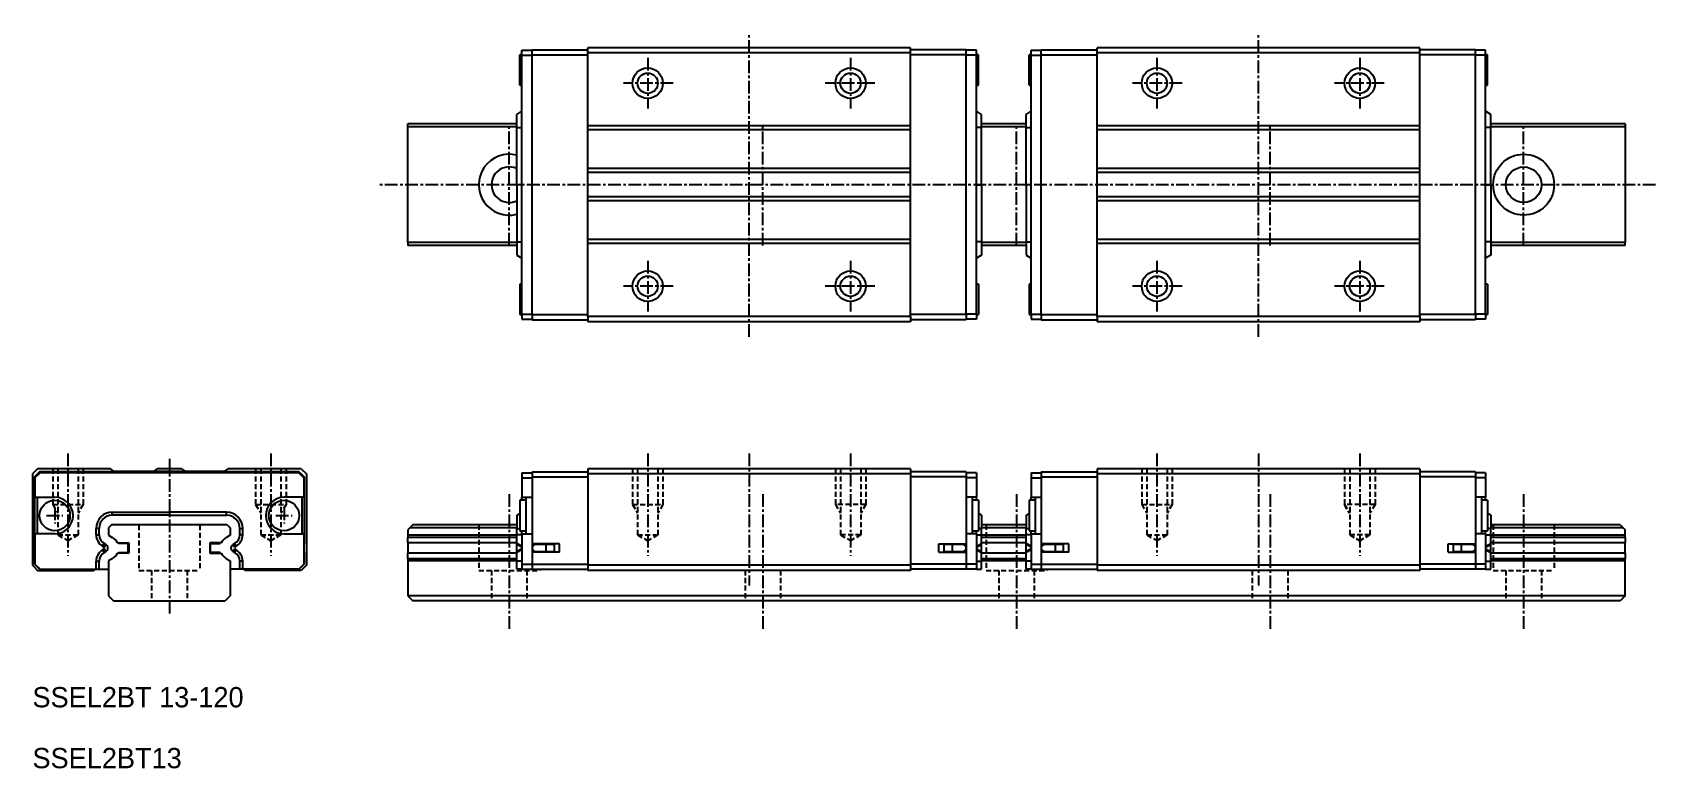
# Model space of a CAD drawing. Extents: x 10 to 170, y 10 to 83.
import ezdxf

# ---------------------------------------------------------------- set-up
doc = ezdxf.new("R2010")
doc.units = 0
doc.linetypes.add('CENTER', pattern=[2, 1.25, -0.25, 0.25, -0.25])
doc.linetypes.add('DASHED', pattern=[0.75, 0.5, -0.25])
doc.layers.get('0').update_dxf_attribs({"linetype": 'CONTINUOUS'})
doc.layers.add('CENTER', color=1, linetype='CENTER')

msp = doc.modelspace()

# ---------------------------------------------------------------- linework, layer by layer
at = {"color": 7, "linetype": 'CONTINUOUS'}
for p, q in [((58.25, 80.3), (58.05, 80.3)), ((58.05, 77.3), (58.05, 80.3)), ((58.25, 80.25), (58.25, 80.75)), ((58.25, 80.75), (59.25, 80.75)), ((58.25, 54.75), (58.25, 80.25)), ((58.25, 80.25), (59.25, 80.25)), ((59.25, 80.8), (64.75, 80.8)), ((59.25, 80.3), (59.25, 80.8)), ((59.25, 54.7), (59.25, 80.3)), ((59.25, 80.3), (64.75, 80.3)), ((96.55, 81), (64.75, 81)), ((64.75, 80.5), (64.75, 81)), ((64.75, 54.5), (64.75, 80.5)), ((96.55, 80.5), (64.75, 80.5)), ((96.55, 80.5), (96.55, 81)), ((102.05, 80.8), (96.55, 80.8)), ((96.55, 54.5), (96.55, 80.5)), ((102.05, 80.3), (96.55, 80.3)), ((102.05, 80.3), (102.05, 80.8)), ((103.05, 80.75), (102.05, 80.75)), ((102.05, 54.7), (102.05, 80.3)), ((103.05, 80.25), (102.05, 80.25)), ((103.05, 80.25), (103.05, 80.75)), ((103.25, 80.3), (103.05, 80.3)), ((103.05, 54.75), (103.05, 80.25)), ((103.25, 77.3), (103.25, 80.3)), ((108.45, 80.3), (108.25, 80.3)), ((108.25, 77.3), (108.25, 80.3)), ((108.45, 80.25), (108.45, 80.75)), ((108.45, 80.75), (109.45, 80.75)), ((108.45, 54.75), (108.45, 80.25)), ((108.45, 80.25), (109.45, 80.25)), ((109.45, 80.3), (109.45, 80.8)), ((109.45, 80.8), (114.95, 80.8)), ((109.45, 54.7), (109.45, 80.3)), ((109.45, 80.3), (114.95, 80.3)), ((146.75, 81), (114.95, 81)), ((114.95, 80.5), (114.95, 81)), ((114.95, 54.5), (114.95, 80.5)), ((146.75, 80.5), (114.95, 80.5)), ((146.75, 80.5), (146.75, 81)), ((152.25, 80.8), (146.75, 80.8)), ((146.75, 54.5), (146.75, 80.5)), ((152.25, 80.3), (146.75, 80.3)), ((152.25, 80.3), (152.25, 80.8)), ((153.25, 80.75), (152.25, 80.75)), ((152.25, 54.7), (152.25, 80.3)), ((153.25, 80.25), (152.25, 80.25)), ((153.25, 80.25), (153.25, 80.75)), ((153.45, 80.3), (153.25, 80.3)), ((153.25, 54.75), (153.25, 80.25)), ((153.45, 77.3), (153.45, 80.3)), ((58.05, 77.3), (58.25, 77.3)), ((103.05, 77.3), (103.25, 77.3)), ((108.25, 77.3), (108.45, 77.3)), ((153.25, 77.3), (153.45, 77.3)), ((57.75, 74.43), (58.25, 74.73)), ((57.75, 73.13), (57.75, 74.43)), ((103.55, 74.43), (103.05, 74.73)), ((103.55, 73.13), (103.55, 74.43)), ((107.95, 74.43), (108.45, 74.73)), ((107.95, 73.13), (107.95, 74.43)), ((153.75, 74.43), (153.25, 74.73)), ((153.75, 73.13), (153.75, 74.43)), ((57.75, 73.5), (47, 73.5)), ((47, 73.2), (47, 73.5)), ((57.75, 73.2), (47, 73.2)), ((47, 61.8), (47, 73.2)), ((57.75, 67.5), (57.75, 73.13)), ((57.75, 73.13), (58.25, 73.13)), ((96.55, 73.3), (64.75, 73.3)), ((96.55, 72.9), (64.75, 72.9)), ((103.55, 73.13), (103.05, 73.13)), ((107.95, 73.5), (103.55, 73.5)), ((107.95, 73.2), (103.55, 73.2)), ((103.55, 67.5), (103.55, 73.13)), ((107.95, 67.5), (107.95, 73.13)), ((107.95, 73.13), (108.45, 73.13)), ((146.75, 73.3), (114.95, 73.3)), ((146.75, 72.9), (114.95, 72.9)), ((153.75, 73.13), (153.25, 73.13)), ((167, 73.5), (153.75, 73.5)), ((167, 73.2), (153.75, 73.2)), ((153.75, 67.5), (153.75, 73.13)), ((167, 73.5), (167, 73.2)), ((167, 73.2), (167, 61.8)), ((96.55, 69.1), (64.75, 69.1)), ((146.75, 69.1), (114.95, 69.1)), ((57.75, 67.5), (57.75, 61.87)), ((58.25, 67.5), (57.75, 67.5)), ((96.55, 68.7), (64.75, 68.7)), ((103.05, 67.5), (103.55, 67.5)), ((103.55, 67.5), (103.55, 61.87)), ((107.95, 67.5), (107.95, 61.87)), ((108.45, 67.5), (107.95, 67.5)), ((146.75, 68.7), (114.95, 68.7)), ((153.25, 67.5), (153.75, 67.5)), ((153.75, 67.5), (153.75, 61.87)), ((96.55, 66.3), (64.75, 66.3)), ((96.55, 65.9), (64.75, 65.9)), ((146.75, 66.3), (114.95, 66.3)), ((146.75, 65.9), (114.95, 65.9)), ((57.75, 61.8), (47, 61.8)), ((47, 61.8), (47, 61.5)), ((57.75, 61.5), (47, 61.5)), ((57.75, 61.87), (58.25, 61.87)), ((57.75, 61.87), (57.75, 60.57)), ((96.55, 62.1), (64.75, 62.1)), ((96.55, 61.7), (64.75, 61.7)), ((103.55, 61.87), (103.05, 61.87)), ((103.55, 61.87), (103.55, 60.57)), ((107.95, 61.8), (103.55, 61.8)), ((107.95, 61.5), (103.55, 61.5)), ((107.95, 61.87), (108.45, 61.87)), ((107.95, 61.87), (107.95, 60.57)), ((146.75, 62.1), (114.95, 62.1)), ((146.75, 61.7), (114.95, 61.7)), ((153.75, 61.87), (153.25, 61.87)), ((153.75, 61.87), (153.75, 60.57)), ((167, 61.8), (153.75, 61.8)), ((167, 61.5), (153.75, 61.5)), ((167, 61.5), (167, 61.8)), ((57.75, 60.57), (58.25, 60.27)), ((103.55, 60.57), (103.05, 60.27)), ((107.95, 60.57), (108.45, 60.27)), ((153.75, 60.57), (153.25, 60.27)), ((58.05, 57.7), (58.05, 54.7)), ((58.25, 57.7), (58.05, 57.7)), ((103.25, 57.7), (103.05, 57.7)), ((103.25, 57.7), (103.25, 54.7)), ((108.25, 57.7), (108.25, 54.7)), ((108.45, 57.7), (108.25, 57.7)), ((153.45, 57.7), (153.25, 57.7)), ((153.45, 57.7), (153.45, 54.7)), ((58.05, 54.7), (58.25, 54.7)), ((58.25, 54.75), (59.25, 54.75)), ((58.25, 54.75), (58.25, 54.25)), ((59.25, 54.7), (64.75, 54.7)), ((59.25, 54.7), (59.25, 54.2)), ((96.55, 54.5), (64.75, 54.5)), ((64.75, 54.5), (64.75, 54)), ((102.05, 54.7), (96.55, 54.7)), ((96.55, 54.5), (96.55, 54)), ((103.05, 54.75), (102.05, 54.75)), ((102.05, 54.7), (102.05, 54.2)), ((103.05, 54.75), (103.05, 54.25)), ((103.05, 54.7), (103.25, 54.7)), ((108.25, 54.7), (108.45, 54.7)), ((108.45, 54.75), (109.45, 54.75)), ((108.45, 54.75), (108.45, 54.25)), ((109.45, 54.7), (114.95, 54.7)), ((109.45, 54.7), (109.45, 54.2)), ((146.75, 54.5), (114.95, 54.5)), ((114.95, 54.5), (114.95, 54)), ((152.25, 54.7), (146.75, 54.7)), ((146.75, 54.5), (146.75, 54)), ((153.25, 54.75), (152.25, 54.75)), ((152.25, 54.7), (152.25, 54.2)), ((153.25, 54.75), (153.25, 54.25)), ((153.25, 54.7), (153.45, 54.7)), ((58.25, 54.25), (59.25, 54.25)), ((59.25, 54.2), (64.75, 54.2)), ((96.55, 54), (64.75, 54)), ((102.05, 54.2), (96.55, 54.2)), ((103.05, 54.25), (102.05, 54.25)), ((108.45, 54.25), (109.45, 54.25)), ((109.45, 54.2), (114.95, 54.2)), ((146.75, 54), (114.95, 54)), ((152.25, 54.2), (146.75, 54.2)), ((153.25, 54.25), (152.25, 54.25)), ((10.5, 39.5), (10, 39)), ((10, 39), (10, 30)), ((10.7, 39.2), (10.2, 38.7)), ((10.2, 38.7), (10.2, 32.1)), ((10.75, 39.1), (10.25, 38.6)), ((10.25, 38.6), (10.25, 36.7)), ((17.7, 39.5), (10.5, 39.5)), ((36.3, 39.2), (10.7, 39.2)), ((36.25, 39.1), (10.75, 39.1)), ((18.1, 39.25), (17.7, 39.5)), ((28.9, 39.25), (18.1, 39.25)), ((22.3, 39.5), (21.9, 39.25)), ((24.7, 39.5), (22.3, 39.5)), ((24.7, 39.5), (25.1, 39.25)), ((28.9, 39.25), (29.3, 39.5)), ((36.5, 39.5), (29.3, 39.5)), ((36.25, 39.1), (36.75, 38.6)), ((36.3, 39.2), (36.8, 38.7)), ((36.5, 39.5), (37, 39)), ((36.75, 38.6), (36.75, 36.7)), ((36.8, 38.7), (36.8, 32.1)), ((37, 39), (37, 30)), ((58.25, 39.1), (59.25, 39.1)), ((58.25, 39.1), (58.25, 38.6)), ((58.25, 38.6), (59.25, 38.6)), ((58.25, 38.6), (58.25, 36.7)), ((59.25, 39.2), (64.75, 39.2)), ((59.25, 39.2), (59.25, 38.7)), ((59.25, 38.7), (64.75, 38.7)), ((59.25, 38.7), (59.25, 32.1)), ((64.75, 39.5), (64.75, 39)), ((96.55, 39.5), (64.75, 39.5)), ((96.55, 39), (64.75, 39)), ((64.75, 39), (64.75, 30)), ((96.55, 39.5), (96.55, 39)), ((102.05, 39.2), (96.55, 39.2)), ((96.55, 39), (96.55, 30)), ((102.05, 38.7), (96.55, 38.7)), ((102.05, 39.2), (102.05, 38.7)), ((103.05, 39.1), (102.05, 39.1)), ((102.05, 38.7), (102.05, 32.1)), ((103.05, 38.6), (102.05, 38.6)), ((103.05, 39.1), (103.05, 38.6)), ((103.05, 38.6), (103.05, 36.7)), ((108.45, 39.1), (108.45, 38.6)), ((108.45, 39.1), (109.45, 39.1)), ((108.45, 38.6), (108.45, 36.7)), ((108.45, 38.6), (109.45, 38.6)), ((109.45, 39.2), (114.95, 39.2)), ((109.45, 39.2), (109.45, 38.7)), ((109.45, 38.7), (114.95, 38.7)), ((109.45, 38.7), (109.45, 32.1)), ((114.95, 39.5), (114.95, 39)), ((146.75, 39.5), (114.95, 39.5)), ((146.75, 39), (114.95, 39)), ((114.95, 39), (114.95, 30)), ((146.75, 39.5), (146.75, 39)), ((152.25, 39.2), (146.75, 39.2)), ((146.75, 39), (146.75, 30)), ((152.25, 38.7), (146.75, 38.7)), ((152.25, 39.2), (152.25, 38.7)), ((153.25, 39.1), (152.25, 39.1)), ((152.25, 38.7), (152.25, 32.1)), ((153.25, 38.6), (152.25, 38.6)), ((153.25, 39.1), (153.25, 38.6)), ((153.25, 38.6), (153.25, 36.7)), ((10.25, 36.7), (12.2, 36.7)), ((10.45, 36.7), (10.45, 33.1)), ((17.87, 35.23), (23.5, 35.23)), ((17.87, 34.93), (17.87, 35.23)), ((29.13, 35.23), (23.5, 35.23)), ((23.5, 35.23), (23.5, 34.93)), ((29.13, 34.93), (29.13, 35.23)), ((36.75, 36.7), (34.8, 36.7)), ((36.55, 36.7), (36.55, 33.1)), ((58.05, 36.4), (58.05, 33.4)), ((58.65, 36.4), (58.05, 36.4)), ((58.25, 36.7), (59.25, 36.7)), ((58.25, 36.4), (58.25, 36.7)), ((58.65, 36.7), (58.65, 33.1)), ((103.05, 36.7), (102.05, 36.7)), ((102.65, 36.7), (102.65, 33.1)), ((103.25, 36.4), (102.65, 36.4)), ((103.05, 36.4), (103.05, 36.7)), ((103.25, 36.4), (103.25, 33.4)), ((108.25, 36.4), (108.25, 33.4)), ((108.85, 36.4), (108.25, 36.4)), ((108.45, 36.4), (108.45, 36.7)), ((108.45, 36.7), (109.45, 36.7)), ((108.85, 36.7), (108.85, 33.1)), ((153.25, 36.7), (152.25, 36.7)), ((152.85, 36.7), (152.85, 33.1)), ((153.45, 36.4), (152.85, 36.4)), ((153.25, 36.4), (153.25, 36.7)), ((153.45, 36.4), (153.45, 33.4)), ((16.27, 33.01), (16.27, 33.63)), ((16.57, 33.63), (16.27, 33.63)), ((16.57, 33.01), (16.57, 33.63)), ((17.8, 34), (17.5, 33.7)), ((17.5, 33.7), (17.5, 32.96)), ((29.2, 34), (17.8, 34)), ((23.5, 34.93), (17.87, 34.93)), ((23.5, 34.93), (29.13, 34.93)), ((29.2, 34), (29.5, 33.7)), ((29.5, 33.7), (29.5, 32.96)), ((30.43, 33.63), (30.73, 33.63)), ((30.43, 33.01), (30.43, 33.63)), ((30.73, 33.01), (30.73, 33.63)), ((47.5, 34), (47, 33.5)), ((57.75, 33.7), (47.2, 33.7)), ((57.75, 34), (47.5, 34)), ((57.75, 34.93), (58.05, 35.11)), ((57.75, 34.93), (57.75, 33.63)), ((57.75, 33.63), (58.05, 33.63)), ((57.75, 33.01), (57.75, 33.63)), ((103.55, 34.93), (103.25, 35.11)), ((103.55, 33.63), (103.25, 33.63)), ((103.55, 34.93), (103.55, 33.63)), ((107.95, 34), (103.55, 34)), ((107.95, 33.7), (103.55, 33.7)), ((103.55, 33.01), (103.55, 33.63)), ((107.95, 34.93), (108.25, 35.11)), ((107.95, 34.93), (107.95, 33.63)), ((107.95, 33.01), (107.95, 33.63)), ((107.95, 33.63), (108.25, 33.63)), ((153.75, 34.93), (153.45, 35.11)), ((153.75, 33.63), (153.45, 33.63)), ((153.75, 34.93), (153.75, 33.63)), ((166.5, 34), (153.75, 34)), ((166.8, 33.7), (153.75, 33.7)), ((153.75, 33.01), (153.75, 33.63)), ((166.5, 34), (167, 33.5)), ((10.2, 32.1), (10.25, 32.1)), ((10.2, 31.3), (10.2, 32.1)), ((10.25, 33.1), (10.25, 30.1)), ((12.2, 33.1), (10.25, 33.1)), ((16.27, 33.01), (16.57, 33.01)), ((16.92, 31.88), (17.07, 32.14)), ((17.23, 32.05), (17.07, 32.14)), ((17.08, 31.79), (17.23, 32.05)), ((17.5, 32.96), (17.87, 32.75)), ((18.39, 32.2), (19.5, 32.2)), ((18.47, 32.2), (18.49, 32.15)), ((19.45, 32.15), (18.49, 32.15)), ((19.45, 31.25), (19.45, 32.15)), ((19.5, 32.2), (19.5, 31.2)), ((27.5, 32.2), (27.5, 31.2)), ((28.61, 32.2), (27.5, 32.2)), ((27.55, 31.25), (27.55, 32.15)), ((27.55, 32.15), (28.51, 32.15)), ((28.53, 32.2), (28.51, 32.15)), ((29.5, 32.96), (29.13, 32.75)), ((29.77, 32.05), (29.93, 32.14)), ((29.92, 31.79), (29.77, 32.05)), ((30.08, 31.88), (29.93, 32.14)), ((30.73, 33.01), (30.43, 33.01)), ((34.8, 33.1), (36.75, 33.1)), ((36.75, 33.1), (36.75, 30.1)), ((36.8, 32.1), (36.75, 32.1)), ((36.8, 31.3), (36.8, 32.1)), ((47, 33.5), (47, 32.96)), ((57.75, 32.96), (47, 32.96)), ((47, 32.96), (47, 32.75)), ((57.75, 32.75), (47, 32.75)), ((47, 32.2), (47, 32.75)), ((57.75, 32.2), (47, 32.2)), ((47, 32.2), (47, 31.2)), ((58.25, 33.01), (57.75, 33.01)), ((57.75, 32.14), (57.75, 33.01)), ((57.75, 32.05), (57.75, 32.14)), ((58.25, 31.88), (57.75, 32.14)), ((57.75, 31.35), (57.75, 32.05)), ((58.25, 31.79), (57.75, 32.05)), ((58.05, 33.4), (58.65, 33.4)), ((58.25, 33.1), (58.25, 33.4)), ((58.25, 33.1), (58.25, 30.1)), ((58.25, 33.1), (59.25, 33.1)), ((61.95, 32.1), (59.25, 32.1)), ((59.25, 32.1), (59.25, 31.3)), ((60.65, 32.05), (59.6, 32.05)), ((60.05, 32.05), (60.05, 32.1)), ((60.51, 32.05), (60.51, 32.1)), ((61.45, 32.05), (60.65, 32.05)), ((60.65, 31.7), (60.65, 32.05)), ((61.45, 31.7), (61.45, 32.05)), ((61.95, 31.3), (61.95, 32.1)), ((99.35, 31.3), (99.35, 32.1)), ((99.35, 32.1), (102.05, 32.1)), ((99.85, 32.05), (99.85, 31.7)), ((100.65, 32.05), (99.85, 32.05)), ((101.7, 32.05), (100.65, 32.05)), ((100.65, 32.05), (100.65, 31.7)), ((100.79, 32.05), (100.79, 32.1)), ((101.25, 32.05), (101.25, 32.1)), ((103.05, 33.1), (102.05, 33.1)), ((102.05, 32.1), (102.05, 31.3)), ((102.65, 33.4), (103.25, 33.4)), ((103.05, 33.1), (103.05, 33.4)), ((103.05, 33.1), (103.05, 30.1)), ((103.05, 33.01), (103.55, 33.01)), ((103.05, 31.88), (103.55, 32.14)), ((103.05, 31.79), (103.55, 32.05)), ((103.55, 32.14), (103.55, 33.01)), ((107.95, 32.96), (103.55, 32.96)), ((107.95, 32.75), (103.55, 32.75)), ((107.95, 32.2), (103.55, 32.2)), ((103.55, 32.05), (103.55, 32.14)), ((103.55, 31.35), (103.55, 32.05)), ((108.45, 33.01), (107.95, 33.01)), ((107.95, 32.14), (107.95, 33.01)), ((108.45, 31.88), (107.95, 32.14)), ((107.95, 32.05), (107.95, 32.14)), ((108.45, 31.79), (107.95, 32.05)), ((107.95, 31.35), (107.95, 32.05)), ((108.25, 33.4), (108.85, 33.4)), ((108.45, 33.1), (108.45, 33.4)), ((108.45, 33.1), (108.45, 30.1)), ((108.45, 33.1), (109.45, 33.1)), ((112.15, 32.1), (109.45, 32.1)), ((109.45, 32.1), (109.45, 31.3)), ((110.85, 32.05), (109.8, 32.05)), ((110.25, 32.05), (110.25, 32.1)), ((110.71, 32.05), (110.71, 32.1)), ((110.85, 31.7), (110.85, 32.05)), ((111.65, 32.05), (110.85, 32.05)), ((111.65, 31.7), (111.65, 32.05)), ((112.15, 31.3), (112.15, 32.1)), ((149.55, 32.1), (152.25, 32.1)), ((149.55, 31.3), (149.55, 32.1)), ((150.85, 32.05), (150.05, 32.05)), ((150.05, 32.05), (150.05, 31.7)), ((151.9, 32.05), (150.85, 32.05)), ((150.85, 32.05), (150.85, 31.7)), ((150.99, 32.05), (150.99, 32.1)), ((151.45, 32.05), (151.45, 32.1)), ((153.25, 33.1), (152.25, 33.1)), ((152.25, 32.1), (152.25, 31.3)), ((152.85, 33.4), (153.45, 33.4)), ((153.25, 33.1), (153.25, 33.4)), ((153.25, 33.1), (153.25, 30.1)), ((153.25, 33.01), (153.75, 33.01)), ((153.25, 31.88), (153.75, 32.14)), ((153.25, 31.79), (153.75, 32.05)), ((153.75, 32.14), (153.75, 33.01)), ((167, 32.96), (153.75, 32.96)), ((167, 32.75), (153.75, 32.75)), ((167, 32.2), (153.75, 32.2)), ((153.75, 32.05), (153.75, 32.14)), ((153.75, 31.35), (153.75, 32.05)), ((167, 32.96), (167, 33.5)), ((167, 32.75), (167, 32.96)), ((167, 32.75), (167, 32.2)), ((167, 31.2), (167, 32.2)), ((10.2, 31.3), (10.2, 30.1)), ((10.2, 31.3), (10.25, 31.3)), ((16.92, 31.88), (17.08, 31.79)), ((16.92, 31.52), (17.08, 31.61)), ((16.92, 31.52), (17.07, 31.26)), ((17.07, 31.26), (17.23, 31.35)), ((17.08, 31.79), (17.08, 31.79)), ((17.08, 31.61), (17.09, 31.62)), ((17.09, 31.62), (17.08, 31.61)), ((17.08, 31.61), (17.08, 31.61)), ((17.08, 31.61), (17.23, 31.35)), ((17.87, 30.65), (17.5, 30.44)), ((17.5, 30.44), (17.5, 27)), ((19.5, 31.2), (18.39, 31.2)), ((18.47, 31.2), (18.49, 31.25)), ((18.49, 31.25), (19.45, 31.25)), ((27.5, 31.2), (28.61, 31.2)), ((28.51, 31.25), (27.55, 31.25)), ((28.53, 31.2), (28.51, 31.25)), ((29.13, 30.65), (29.5, 30.44)), ((29.5, 30.44), (29.5, 27)), ((29.92, 31.61), (29.77, 31.35)), ((29.93, 31.26), (29.77, 31.35)), ((29.92, 31.61), (29.91, 31.62)), ((29.91, 31.62), (29.92, 31.61)), ((30.08, 31.88), (29.92, 31.79)), ((29.92, 31.79), (29.92, 31.79)), ((30.08, 31.52), (29.92, 31.61)), ((29.92, 31.61), (29.92, 31.61)), ((30.08, 31.52), (29.93, 31.26)), ((36.8, 31.3), (36.75, 31.3)), ((36.8, 31.3), (36.8, 30.1)), ((57.75, 31.2), (47, 31.2)), ((47, 30.65), (47, 31.2)), ((57.75, 30.65), (47, 30.65)), ((47, 30.65), (47, 30.44)), ((57.75, 30.44), (47, 30.44)), ((47, 30.44), (47, 27)), ((58.25, 31.61), (57.75, 31.35)), ((58.25, 31.52), (57.75, 31.26)), ((57.75, 31.26), (57.75, 31.35)), ((57.75, 30.39), (57.75, 31.26)), ((58.25, 31.61), (58.25, 31.61)), ((61.95, 31.3), (59.25, 31.3)), ((59.25, 31.3), (59.25, 30.1)), ((59.6, 31.35), (60.65, 31.35)), ((60.05, 31.3), (60.05, 31.35)), ((60.51, 31.3), (60.51, 31.35)), ((60.65, 31.35), (60.65, 31.7)), ((60.65, 31.35), (61.45, 31.35)), ((61.45, 31.35), (61.45, 31.7)), ((99.35, 31.3), (102.05, 31.3)), ((99.85, 31.7), (99.85, 31.35)), ((99.85, 31.35), (100.65, 31.35)), ((100.65, 31.7), (100.65, 31.35)), ((100.65, 31.35), (101.7, 31.35)), ((100.79, 31.3), (100.79, 31.35)), ((101.25, 31.3), (101.25, 31.35)), ((102.05, 31.3), (102.05, 30.1)), ((103.05, 31.61), (103.05, 31.61)), ((103.05, 31.61), (103.55, 31.35)), ((103.05, 31.52), (103.55, 31.26)), ((103.55, 31.26), (103.55, 31.35)), ((103.55, 30.39), (103.55, 31.26)), ((107.95, 31.2), (103.55, 31.2)), ((107.95, 30.65), (103.55, 30.65)), ((107.95, 30.44), (103.55, 30.44)), ((108.45, 31.61), (107.95, 31.35)), ((108.45, 31.52), (107.95, 31.26)), ((107.95, 31.26), (107.95, 31.35)), ((107.95, 30.39), (107.95, 31.26)), ((108.45, 31.61), (108.45, 31.61)), ((109.45, 31.3), (109.45, 30.1)), ((112.15, 31.3), (109.45, 31.3)), ((109.8, 31.35), (110.85, 31.35)), ((110.25, 31.3), (110.25, 31.35)), ((110.71, 31.3), (110.71, 31.35)), ((110.85, 31.35), (110.85, 31.7)), ((110.85, 31.35), (111.65, 31.35)), ((111.65, 31.35), (111.65, 31.7)), ((149.55, 31.3), (152.25, 31.3)), ((150.05, 31.7), (150.05, 31.35)), ((150.05, 31.35), (150.85, 31.35)), ((150.85, 31.7), (150.85, 31.35)), ((150.85, 31.35), (151.9, 31.35)), ((150.99, 31.3), (150.99, 31.35)), ((151.45, 31.3), (151.45, 31.35)), ((152.25, 31.3), (152.25, 30.1)), ((153.25, 31.61), (153.25, 31.61)), ((153.25, 31.61), (153.75, 31.35)), ((153.25, 31.52), (153.75, 31.26)), ((153.75, 31.26), (153.75, 31.35)), ((153.75, 30.39), (153.75, 31.26)), ((167, 31.2), (153.75, 31.2)), ((167, 30.65), (153.75, 30.65)), ((167, 30.44), (153.75, 30.44)), ((167, 31.2), (167, 30.65)), ((167, 30.44), (167, 30.65)), ((167, 27), (167, 30.44)), ((10, 30), (10.5, 29.5)), ((10.2, 30.1), (10.7, 29.6)), ((10.25, 30.1), (10.75, 29.6)), ((10.5, 29.5), (16, 29.5)), ((10.7, 29.6), (10.75, 29.6)), ((10.75, 29.6), (16.27, 29.6)), ((16, 29.5), (16.22, 29.6)), ((16.27, 29.6), (16.27, 30.39)), ((16.27, 30.39), (16.57, 30.39)), ((16.27, 29.6), (16.57, 29.6)), ((16.57, 29.6), (16.57, 30.39)), ((16.57, 29.6), (17.5, 29.6)), ((30.43, 29.6), (29.5, 29.6)), ((30.73, 30.39), (30.43, 30.39)), ((30.43, 29.6), (30.43, 30.39)), ((30.73, 29.6), (30.43, 29.6)), ((30.73, 29.6), (30.73, 30.39)), ((36.25, 29.6), (30.73, 29.6)), ((31, 29.5), (30.78, 29.6)), ((36.5, 29.5), (31, 29.5)), ((36.75, 30.1), (36.25, 29.6)), ((36.3, 29.6), (36.25, 29.6)), ((36.8, 30.1), (36.3, 29.6)), ((37, 30), (36.5, 29.5)), ((57.75, 29.6), (57.75, 30.39)), ((58.25, 30.39), (57.75, 30.39)), ((58.25, 29.6), (57.75, 29.6)), ((58.25, 30.1), (59.25, 30.1)), ((58.25, 30.1), (58.25, 29.6)), ((58.25, 29.6), (59.25, 29.6)), ((59.25, 30.1), (64.75, 30.1)), ((59.25, 30.1), (59.25, 29.6)), ((59.25, 29.6), (64.75, 29.6)), ((96.55, 30), (64.75, 30)), ((64.75, 30), (64.75, 29.5)), ((96.55, 29.5), (64.75, 29.5)), ((102.05, 30.1), (96.55, 30.1)), ((96.55, 30), (96.55, 29.5)), ((102.05, 29.6), (96.55, 29.6)), ((103.05, 30.1), (102.05, 30.1)), ((102.05, 30.1), (102.05, 29.6)), ((103.05, 29.6), (102.05, 29.6)), ((103.05, 30.39), (103.55, 30.39)), ((103.05, 30.1), (103.05, 29.6)), ((103.05, 29.6), (103.55, 29.6)), ((103.55, 29.6), (103.55, 30.39)), ((108.45, 30.39), (107.95, 30.39)), ((107.95, 29.6), (107.95, 30.39)), ((108.45, 29.6), (107.95, 29.6)), ((108.45, 30.1), (108.45, 29.6)), ((108.45, 30.1), (109.45, 30.1)), ((108.45, 29.6), (109.45, 29.6)), ((109.45, 30.1), (114.95, 30.1)), ((109.45, 30.1), (109.45, 29.6)), ((109.45, 29.6), (114.95, 29.6)), ((146.75, 30), (114.95, 30)), ((114.95, 30), (114.95, 29.5)), ((146.75, 29.5), (114.95, 29.5)), ((152.25, 30.1), (146.75, 30.1)), ((146.75, 30), (146.75, 29.5)), ((152.25, 29.6), (146.75, 29.6)), ((153.25, 30.1), (152.25, 30.1)), ((152.25, 30.1), (152.25, 29.6)), ((153.25, 29.6), (152.25, 29.6)), ((153.25, 30.39), (153.75, 30.39)), ((153.25, 30.1), (153.25, 29.6)), ((153.25, 29.6), (153.75, 29.6)), ((153.75, 29.6), (153.75, 30.39)), ((17.5, 27), (18, 26.5)), ((18, 26.5), (29, 26.5)), ((29.5, 27), (29, 26.5)), ((167, 27), (47, 27)), ((47, 27), (47.5, 26.5)), ((166.5, 26.5), (47.5, 26.5)), ((167, 27), (166.5, 26.5))]:
    msp.add_line(p, q, dxfattribs=at)
at = {"color": 3, "linetype": 'DASHED'}
for p, q in [((12, 39.5), (12, 36)), ((12.5, 39.5), (12.5, 33)), ((14.5, 39.5), (14.5, 33)), ((15, 39.5), (15, 36)), ((32, 39.5), (32, 36)), ((32.5, 39.5), (32.5, 33)), ((34.5, 39.5), (34.5, 33)), ((35, 39.5), (35, 36)), ((69.15, 39.5), (69.15, 36)), ((69.65, 39.5), (69.65, 33)), ((71.65, 39.5), (71.65, 33)), ((72.15, 39.5), (72.15, 36)), ((89.15, 39.5), (89.15, 36)), ((89.65, 39.5), (89.65, 33)), ((91.65, 39.5), (91.65, 33)), ((92.15, 39.5), (92.15, 36)), ((119.35, 39.5), (119.35, 36)), ((119.85, 39.5), (119.85, 33)), ((121.85, 39.5), (121.85, 33)), ((122.35, 39.5), (122.35, 36)), ((139.35, 39.5), (139.35, 36)), ((139.85, 39.5), (139.85, 33)), ((141.85, 39.5), (141.85, 33)), ((142.35, 39.5), (142.35, 36)), ((12, 36), (12.5, 35.13)), ((12, 36), (15, 36)), ((15, 36), (14.5, 35.13)), ((32, 36), (32.5, 35.13)), ((32, 36), (35, 36)), ((35, 36), (34.5, 35.13)), ((69.15, 36), (72.15, 36)), ((69.15, 36), (69.65, 35.13)), ((72.15, 36), (71.65, 35.13)), ((89.15, 36), (89.65, 35.13)), ((92.15, 36), (89.15, 36)), ((92.15, 36), (91.65, 35.13)), ((119.35, 36), (119.85, 35.13)), ((119.35, 36), (122.35, 36)), ((122.35, 36), (121.85, 35.13)), ((139.3, 36), (139.8, 35.13)), ((139.35, 36), (139.85, 35.13)), ((142.35, 36), (139.35, 36)), ((142.35, 36), (141.85, 35.13)), ((20.5, 33.95), (20.5, 29.5)), ((26.5, 33.95), (26.5, 29.5)), ((54, 34), (54, 29.5)), ((104, 34), (104, 29.5)), ((154, 34), (154, 29.5)), ((160, 34), (160, 29.5)), ((12.5, 33), (14.5, 33)), ((12.5, 33), (13.5, 32.42)), ((14.5, 33), (13.5, 32.42)), ((32.5, 33), (34.5, 33)), ((32.5, 33), (33.5, 32.42)), ((34.5, 33), (33.5, 32.42)), ((69.65, 33), (71.65, 33)), ((69.65, 33), (70.65, 32.42)), ((71.65, 33), (70.65, 32.42)), ((91.65, 33), (89.65, 33)), ((89.65, 33), (90.65, 32.42)), ((91.65, 33), (90.65, 32.42)), ((119.85, 33), (120.85, 32.42)), ((119.85, 33), (121.85, 33)), ((121.85, 33), (120.85, 32.42)), ((139.85, 33), (140.85, 32.42)), ((141.85, 33), (139.85, 33)), ((141.85, 33), (140.85, 32.42)), ((20.5, 29.5), (26.5, 29.5)), ((21.75, 29.5), (21.75, 26.5)), ((25.25, 29.5), (25.25, 26.5)), ((54, 29.5), (60, 29.5)), ((55.25, 29.5), (55.25, 26.5)), ((58.75, 29.5), (58.75, 26.5)), ((60, 29.6), (60, 29.5)), ((80.25, 29.5), (80.25, 26.5)), ((83.75, 29.5), (83.75, 26.5)), ((104, 29.5), (110, 29.5)), ((105.25, 29.5), (105.25, 26.5)), ((108.75, 29.5), (108.75, 26.5)), ((110, 29.6), (110, 29.5)), ((130.25, 29.5), (130.25, 26.5)), ((133.75, 29.5), (133.75, 26.5)), ((154, 29.5), (160, 29.5)), ((155.25, 29.5), (155.25, 26.5)), ((158.75, 29.5), (158.75, 26.5))]:
    msp.add_line(p, q, dxfattribs=at)
at = {"color": 3, "linetype": 'CONTINUOUS'}
for centre in [(70.65, 77.5), (90.65, 77.5), (120.85, 77.5), (140.85, 77.5), (70.65, 57.5), (90.65, 57.5), (120.85, 57.5), (140.85, 57.5)]:
    msp.add_circle(centre, 1.5, dxfattribs=at)
at = {"color": 7, "linetype": 'CONTINUOUS'}
for centre, radius in [((70.65, 77.5), 1), ((90.65, 77.5), 1), ((120.85, 77.5), 1), ((140.85, 77.5), 1), ((157, 67.5), 3), ((157, 67.5), 1.75), ((70.65, 57.5), 1), ((90.65, 57.5), 1), ((120.85, 57.5), 1), ((140.85, 57.5), 1), ((12.2, 34.9), 1.5), ((34.8, 34.9), 1.5)]:
    msp.add_circle(centre, radius, dxfattribs=at)
for centre, radius, start, end in [((57, 67.5), 3, 75.5913, 284.4087), ((57, 67.5), 1.75, 64.7494, 295.2506), ((12.2, 34.9), 1.8, 270, 90), ((17.87, 33.63), 1.6, 90.0008, 179.9992), ((29.13, 33.63), 1.6, 0.0008, 89.9992), ((34.8, 34.9), 1.8, 90, 270), ((17.87, 33.63), 1.3, 90, 180), ((29.13, 33.63), 1.3, 0, 90), ((17.57, 33.01), 1.3, 180, 240), ((17.57, 33.01), 1, 180, 240), ((17.03, 31.7), 0.4, 300, 60), ((17.21, 31.61), 1.32, 26.598, 60), ((29.79, 31.61), 1.32, 120, 153.402), ((29.97, 31.7), 0.4, 120, 240), ((29.43, 33.01), 1, 300, 0), ((29.43, 33.01), 1.3, 300, 0), ((59.6, 31.7), 0.35, 90, 180), ((101.7, 31.7), 0.35, 0, 90), ((109.8, 31.7), 0.35, 90, 180), ((151.9, 31.7), 0.35, 0, 90), ((17.57, 30.39), 1.3, 120, 180), ((17.57, 30.39), 1, 120, 180), ((17.21, 31.79), 1.32, 300, 333.402), ((29.79, 31.79), 1.32, 206.598, 240), ((29.43, 30.39), 1, 0, 60), ((29.43, 30.39), 1.3, 0, 60), ((59.6, 31.7), 0.35, 180, 270), ((101.7, 31.7), 0.35, 270, 0), ((109.8, 31.7), 0.35, 180, 270), ((151.9, 31.7), 0.35, 270, 0)]:
    msp.add_arc(centre, radius, start, end, dxfattribs=at)
at = {"layer": 'CENTER', "color": 1, "linetype": 'CENTER'}
for p, q in [((80.65, 52.5), (80.65, 82.5)), ((130.85, 52.5), (130.85, 82.5)), ((70.65, 80), (70.65, 75)), ((90.65, 80), (90.65, 75)), ((120.85, 80), (120.85, 75)), ((140.85, 80), (140.85, 75)), ((73.15, 77.5), (68.25, 77.5)), ((93.05, 77.5), (88.15, 77.5)), ((123.35, 77.5), (118.45, 77.5)), ((143.25, 77.5), (138.35, 77.5)), ((57, 61.5), (57, 73.5)), ((82, 61.5), (82, 73.5)), ((107, 61.5), (107, 73.5)), ((132, 61.5), (132, 73.5)), ((157, 61.5), (157, 73.5)), ((170, 67.5), (44, 67.5)), ((70.65, 60), (70.65, 55)), ((90.65, 60), (90.65, 55)), ((120.85, 60), (120.85, 55)), ((140.85, 60), (140.85, 55)), ((73.15, 57.5), (68.25, 57.5)), ((93.05, 57.5), (88.15, 57.5)), ((123.35, 57.5), (118.45, 57.5)), ((143.25, 57.5), (138.35, 57.5)), ((13.5, 41), (13.5, 30.92)), ((23.5, 40.5), (23.5, 25)), ((33.5, 41), (33.5, 30.92)), ((70.65, 41), (70.65, 30.92)), ((80.65, 41), (80.65, 28)), ((90.65, 41), (90.65, 30.92)), ((120.85, 41), (120.85, 30.92)), ((130.85, 41), (130.85, 28)), ((140.85, 41), (140.85, 30.92)), ((57, 37), (57, 23.5)), ((82, 37), (82, 23.5)), ((107, 37), (107, 23.5)), ((132, 37), (132, 23.5)), ((157, 37), (157, 23.5)), ((12.2, 35.7), (12.2, 34.1)), ((34.8, 35.7), (34.8, 34.1)), ((11.4, 34.9), (13, 34.9)), ((34, 34.9), (35.6, 34.9))]:
    msp.add_line(p, q, dxfattribs=at)

# ---------------------------------------------------------------- texts
at = {"color": 7, "linetype": 'CONTINUOUS'}
for s, p in [('SSEL2BT 13-120', (10, 16)), ('SSEL2BT13', (10, 10))]:
    msp.add_text(s, height=2, dxfattribs=at).set_placement(p)

doc.saveas('drawing.dxf')
